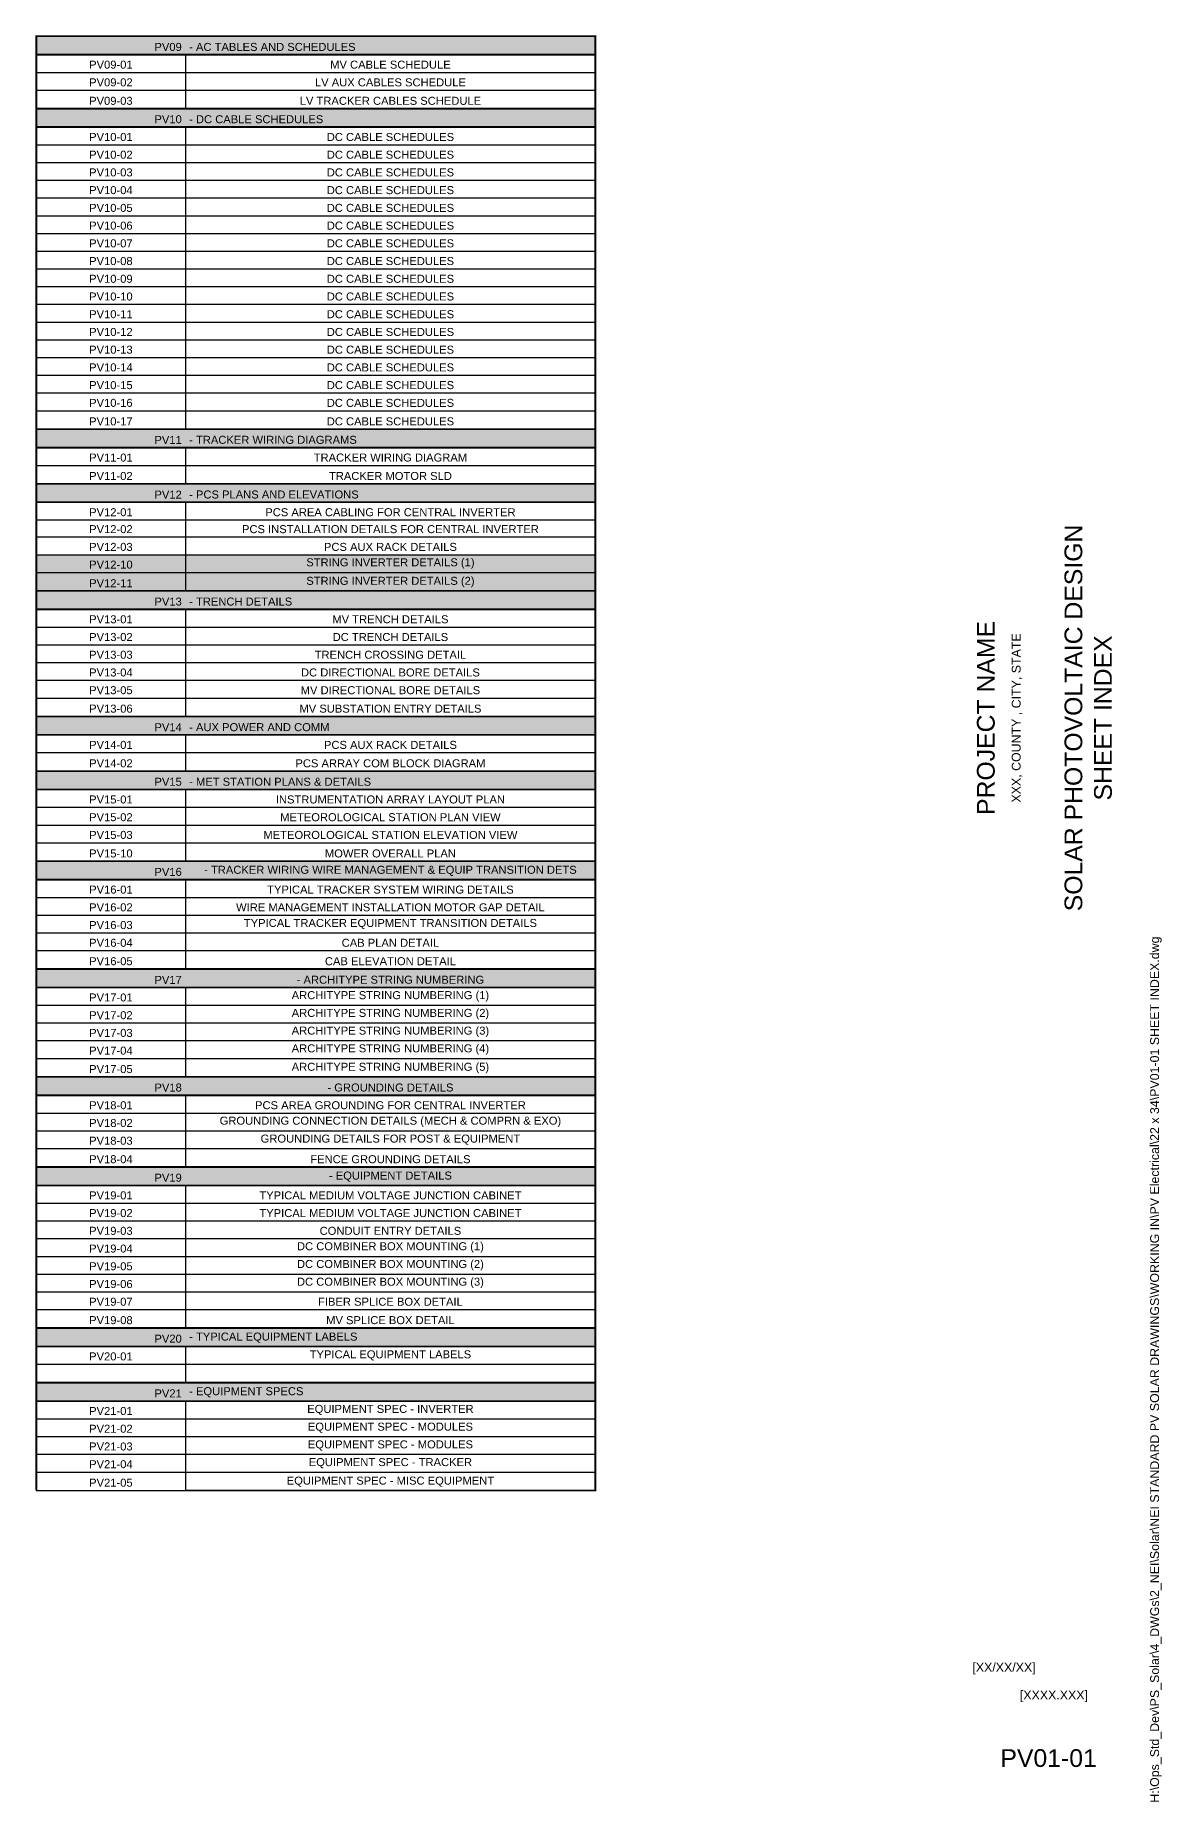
# Paper-space layout 'SHEET INDEX' of a CAD drawing. Header units: feet. Extents: x 5.1 to 33.4, y 0 to 20.
# Drawn here: x 20.64 to 33.35, y 0.01 to 19.94 of the extents above; entities that cross this region are included whole.
import ezdxf
from ezdxf.enums import TextEntityAlignment as Align

# ---------------------------------------------------------------- set-up
doc = ezdxf.new("R2010")
doc.units = ezdxf.units.FT
doc.header["$MEASUREMENT"] = 0
doc.layers.add('G-ANNO-TTBL', color=1, linetype='Continuous')
doc.layers.add('G-NPLT', color=67, linetype='Continuous', plot=False)
doc.styles.add('NEI-A', font='arial.ttf')

# ---------------------------------------------------------------- blocks, each defined once
blk = doc.blocks.new('*A4')
at = {"color": 7, "linetype": 'Continuous', "ltscale": 0.083333, "const_width": 0.0208}
for points in [[(1.683, -16.408), (6.308, -16.408), (6.308, 0), (0, 0), (0, -16.408)], [(0, -0.208), (6.308, -0.208)], [(0, -0.817), (6.308, -0.817)], [(0, -1.025), (6.308, -1.025)], [(0, -4.433), (6.308, -4.433)], [(0, -4.642), (6.308, -4.642)], [(0, -5.05), (6.308, -5.05)], [(0, -5.258), (6.308, -5.258)], [(0, -6.258), (6.308, -6.258)], [(0, -6.467), (6.308, -6.467)], [(0, -7.675), (6.308, -7.675)], [(0, -7.883), (6.308, -7.883)], [(0, -8.292), (6.308, -8.292)], [(0, -8.5), (6.308, -8.5)], [(0, -9.308), (6.308, -9.308)], [(0, -9.517), (6.308, -9.517)], [(0, -10.525), (6.308, -10.525)], [(0, -10.733), (6.308, -10.733)], [(0, -11.742), (6.308, -11.742)], [(0, -11.95), (6.308, -11.95)], [(0, -12.758), (6.308, -12.758)], [(0, -12.967), (6.308, -12.967)], [(0, -14.575), (6.308, -14.575)], [(0, -14.783), (6.308, -14.783)], [(0, -15.192), (6.308, -15.192)], [(0, -15.4), (6.308, -15.4)]]:
    blk.add_lwpolyline(points, dxfattribs=at)
at = {"color": 7, "linetype": 'Continuous', "ltscale": 0.083333}
for points in [[(1.683, -0.208), (1.683, -0.817)], [(0, -0.408), (6.308, -0.408)], [(0, -0.608), (6.308, -0.608)], [(1.683, -1.025), (1.683, -4.433)], [(0, -1.225), (6.308, -1.225)], [(0, -1.425), (6.308, -1.425)], [(0, -1.625), (6.308, -1.625)], [(0, -1.825), (6.308, -1.825)], [(0, -2.025), (6.308, -2.025)], [(0, -2.225), (6.308, -2.225)], [(0, -2.425), (6.308, -2.425)], [(0, -2.625), (6.308, -2.625)], [(0, -2.825), (6.308, -2.825)], [(0, -3.025), (6.308, -3.025)], [(0, -3.225), (6.308, -3.225)], [(0, -3.425), (6.308, -3.425)], [(0, -3.625), (6.308, -3.625)], [(0, -3.825), (6.308, -3.825)], [(0, -4.025), (6.308, -4.025)], [(0, -4.225), (6.308, -4.225)], [(1.683, -4.642), (1.683, -5.05)], [(0, -4.842), (6.308, -4.842)], [(1.683, -5.258), (1.683, -6.258)], [(0, -5.458), (6.308, -5.458)], [(0, -5.65), (6.308, -5.65)], [(0, -5.85), (6.308, -5.85)], [(0, -6.05), (6.308, -6.05)], [(1.683, -6.467), (1.683, -7.675)], [(0, -6.667), (6.308, -6.667)], [(0, -6.867), (6.308, -6.867)], [(0, -7.067), (6.308, -7.067)], [(0, -7.267), (6.308, -7.267)], [(0, -7.467), (6.308, -7.467)], [(1.683, -7.883), (1.683, -8.292)], [(0, -8.083), (6.308, -8.083)], [(1.683, -8.5), (1.683, -9.308)], [(0, -8.7), (6.308, -8.7)], [(0, -8.9), (6.308, -8.9)], [(0, -9.1), (6.308, -9.1)], [(1.683, -9.517), (1.683, -10.525)], [(0, -9.717), (6.308, -9.717)], [(0, -9.917), (6.308, -9.917)], [(0, -10.117), (6.308, -10.117)], [(0, -10.317), (6.308, -10.317)], [(1.683, -10.733), (1.683, -11.742)], [(0, -10.933), (6.308, -10.933)], [(0, -11.133), (6.308, -11.133)], [(0, -11.333), (6.308, -11.333)], [(0, -11.533), (6.308, -11.533)], [(1.683, -11.95), (1.683, -12.758)], [(0, -12.15), (6.308, -12.15)], [(0, -12.35), (6.308, -12.35)], [(0, -12.55), (6.308, -12.55)], [(1.683, -12.967), (1.683, -14.575)], [(0, -13.167), (6.308, -13.167)], [(0, -13.367), (6.308, -13.367)], [(0, -13.567), (6.308, -13.567)], [(0, -13.767), (6.308, -13.767)], [(0, -13.967), (6.308, -13.967)], [(0, -14.167), (6.308, -14.167)], [(0, -14.367), (6.308, -14.367)], [(1.683, -14.783), (1.683, -15.192)], [(0, -14.983), (6.308, -14.983)], [(1.683, -15.4), (1.683, -16.408)], [(0, -15.6), (6.308, -15.6)], [(0, -15.8), (6.308, -15.8)], [(0, -16), (6.308, -16)], [(0, -16.2), (6.308, -16.2)], [(0, -16.408), (1.683, -16.408)]]:
    blk.add_lwpolyline(points, dxfattribs=at)
at = {"color": 9, "true_color": 0xbfbfbf}
for points in [[(0, 0), (1.683, 0), (0, -0.208), (1.683, -0.208)], [(1.683, 0), (6.308, 0), (1.683, -0.208), (6.308, -0.208)], [(0, -0.817), (1.683, -0.817), (0, -1.025), (1.683, -1.025)], [(1.683, -0.817), (6.308, -0.817), (1.683, -1.025), (6.308, -1.025)], [(0, -4.433), (1.683, -4.433), (0, -4.642), (1.683, -4.642)], [(1.683, -4.433), (6.308, -4.433), (1.683, -4.642), (6.308, -4.642)], [(0, -5.05), (1.683, -5.05), (0, -5.258), (1.683, -5.258)], [(1.683, -5.05), (6.308, -5.05), (1.683, -5.258), (6.308, -5.258)], [(0, -6.258), (1.683, -6.258), (0, -6.467), (1.683, -6.467)], [(1.683, -6.258), (6.308, -6.258), (1.683, -6.467), (6.308, -6.467)], [(0, -7.675), (1.683, -7.675), (0, -7.883), (1.683, -7.883)], [(1.683, -7.675), (6.308, -7.675), (1.683, -7.883), (6.308, -7.883)], [(0, -8.292), (1.683, -8.292), (0, -8.5), (1.683, -8.5)], [(1.683, -8.292), (6.308, -8.292), (1.683, -8.5), (6.308, -8.5)], [(0, -9.308), (1.683, -9.308), (0, -9.517), (1.683, -9.517)], [(1.683, -9.308), (6.308, -9.308), (1.683, -9.517), (6.308, -9.517)], [(0, -10.525), (1.683, -10.525), (0, -10.733), (1.683, -10.733)], [(1.683, -10.525), (6.308, -10.525), (1.683, -10.733), (6.308, -10.733)], [(0, -11.742), (1.683, -11.742), (0, -11.95), (1.683, -11.95)], [(1.683, -11.742), (6.308, -11.742), (1.683, -11.95), (6.308, -11.95)], [(0, -12.758), (1.683, -12.758), (0, -12.967), (1.683, -12.967)], [(1.683, -12.758), (6.308, -12.758), (1.683, -12.967), (6.308, -12.967)], [(0, -14.575), (1.683, -14.575), (0, -14.783), (1.683, -14.783)], [(1.683, -14.575), (6.308, -14.575), (1.683, -14.783), (6.308, -14.783)], [(0, -15.192), (1.683, -15.192), (0, -15.4), (1.683, -15.4)], [(1.683, -15.192), (6.308, -15.192), (1.683, -15.4), (6.308, -15.4)]]:
    blk.add_solid(points, dxfattribs=at)
at = {"color": 2, "true_color": 0xffff00}
for points in [[(0, -5.85), (1.683, -5.85), (0, -6.05), (1.683, -6.05)], [(1.683, -5.85), (6.308, -5.85), (1.683, -6.05), (6.308, -6.05)], [(0, -6.05), (1.683, -6.05), (0, -6.258), (1.683, -6.258)], [(1.683, -6.05), (6.308, -6.05), (1.683, -6.258), (6.308, -6.258)]]:
    blk.add_solid(points, dxfattribs=at)
at = {"color": 7, "char_height": 0.09028, "style": 'NEI-A'}
for s, insert, attachment_point in [('\\fArial|b0|i0|c0|p34; PV09', (1.642, -0.167), 9), ('\\fArial|b0|i0|c0|p34;- AC TABLES AND SCHEDULES', (1.725, -0.167), 7), ('\\fArial|b0|i0|c0|p34;PV09-01', (0.842, -0.367), 8), ('\\fArial|b0|i0|c0|p34;MV CABLE SCHEDULE', (3.996, -0.367), 8), ('\\fArial|b0|i0|c0|p34;PV09-02', (0.842, -0.567), 8), ('\\fArial|b0|i0|c0|p34;LV AUX CABLES SCHEDULE', (3.996, -0.567), 8), ('\\fArial|b0|i0|c0|p34;PV09-03', (0.842, -0.775), 8), ('\\fArial|b0|i0|c0|p34;LV TRACKER CABLES SCHEDULE', (3.996, -0.775), 8), ('\\fArial|b0|i0|c0|p34; PV10', (1.642, -0.983), 9), ('\\fArial|b0|i0|c0|p34;- DC CABLE SCHEDULES', (1.725, -0.983), 7), ('\\fArial|b0|i0|c0|p34;PV10-01', (0.842, -1.183), 8), ('\\fArial|b0|i0|c0|p34;DC CABLE SCHEDULES', (3.996, -1.183), 8), ('\\fArial|b0|i0|c0|p34;PV10-02', (0.842, -1.383), 8), ('\\fArial|b0|i0|c0|p34;DC CABLE SCHEDULES', (3.996, -1.383), 8), ('\\fArial|b0|i0|c0|p34;PV10-03', (0.842, -1.583), 8), ('\\fArial|b0|i0|c0|p34;DC CABLE SCHEDULES', (3.996, -1.583), 8), ('\\fArial|b0|i0|c0|p34;PV10-04', (0.842, -1.783), 8), ('\\fArial|b0|i0|c0|p34;DC CABLE SCHEDULES', (3.996, -1.783), 8), ('\\fArial|b0|i0|c0|p34;PV10-05', (0.842, -1.983), 8), ('\\fArial|b0|i0|c0|p34;DC CABLE SCHEDULES', (3.996, -1.983), 8), ('\\fArial|b0|i0|c0|p34;PV10-06', (0.842, -2.183), 8), ('\\fArial|b0|i0|c0|p34;DC CABLE SCHEDULES', (3.996, -2.183), 8), ('\\fArial|b0|i0|c0|p34;PV10-07', (0.842, -2.383), 8), ('\\fArial|b0|i0|c0|p34;DC CABLE SCHEDULES', (3.996, -2.383), 8), ('\\fArial|b0|i0|c0|p34;PV10-08', (0.842, -2.583), 8), ('\\fArial|b0|i0|c0|p34;DC CABLE SCHEDULES', (3.996, -2.583), 8), ('\\fArial|b0|i0|c0|p34;PV10-09', (0.842, -2.783), 8), ('\\fArial|b0|i0|c0|p34;DC CABLE SCHEDULES', (3.996, -2.783), 8), ('\\fArial|b0|i0|c0|p34;PV10-10', (0.842, -2.983), 8), ('\\fArial|b0|i0|c0|p34;DC CABLE SCHEDULES', (3.996, -2.983), 8), ('\\fArial|b0|i0|c0|p34;PV10-11', (0.842, -3.183), 8), ('\\fArial|b0|i0|c0|p34;DC CABLE SCHEDULES', (3.996, -3.183), 8), ('\\fArial|b0|i0|c0|p34;PV10-12', (0.842, -3.383), 8), ('\\fArial|b0|i0|c0|p34;DC CABLE SCHEDULES', (3.996, -3.383), 8), ('\\fArial|b0|i0|c0|p34;PV10-13', (0.842, -3.583), 8), ('\\fArial|b0|i0|c0|p34;DC CABLE SCHEDULES', (3.996, -3.583), 8), ('\\fArial|b0|i0|c0|p34;PV10-14', (0.842, -3.783), 8), ('\\fArial|b0|i0|c0|p34;DC CABLE SCHEDULES', (3.996, -3.783), 8), ('\\fArial|b0|i0|c0|p34;PV10-15', (0.842, -3.983), 8), ('\\fArial|b0|i0|c0|p34;DC CABLE SCHEDULES', (3.996, -3.983), 8), ('\\fArial|b0|i0|c0|p34;PV10-16', (0.842, -4.183), 8), ('\\fArial|b0|i0|c0|p34;DC CABLE SCHEDULES', (3.996, -4.183), 8), ('\\fArial|b0|i0|c0|p34;PV10-17', (0.842, -4.392), 8), ('\\fArial|b0|i0|c0|p34;DC CABLE SCHEDULES', (3.996, -4.392), 8), ('\\fArial|b0|i0|c0|p34; PV11', (1.642, -4.6), 9), ('\\fArial|b0|i0|c0|p34;- TRACKER WIRING DIAGRAMS', (1.725, -4.6), 7), ('\\fArial|b0|i0|c0|p34;PV11-01', (0.842, -4.8), 8), ('\\fArial|b0|i0|c0|p34;TRACKER WIRING DIAGRAM', (3.996, -4.8), 8), ('\\fArial|b0|i0|c0|p34;PV11-02', (0.842, -5.008), 8), ('\\fArial|b0|i0|c0|p34;TRACKER MOTOR SLD', (3.996, -5.008), 8), ('\\fArial|b0|i0|c0|p34; PV12', (1.642, -5.217), 9), ('\\fArial|b0|i0|c0|p34;- PCS PLANS AND ELEVATIONS', (1.725, -5.217), 7), ('\\fArial|b0|i0|c0|p34;PV12-01', (0.842, -5.417), 8), ('\\fArial|b0|i0|c0|p34;PCS AREA CABLING FOR CENTRAL INVERTER', (3.996, -5.417), 8), ('\\fArial|b0|i0|c0|p34;PV12-02', (0.842, -5.608), 8), ('\\fArial|b0|i0|c0|p34;PCS INSTALLATION DETAILS FOR CENTRAL INVERTER', (3.996, -5.608), 8), ('\\fArial|b0|i0|c0|p34;PV12-03', (0.842, -5.808), 8), ('\\fArial|b0|i0|c0|p34;PCS AUX RACK DETAILS', (3.996, -5.808), 8), ('\\fArial|b0|i0|c0|p34;PV12-10', (0.842, -6.008), 8), ('\\fArial|b0|i0|c0|p34;STRING INVERTER DETAILS (1)', (3.996, -6.008), 8), ('\\fArial|b0|i0|c0|p34;PV12-11', (0.842, -6.217), 8), ('\\fArial|b0|i0|c0|p34;STRING INVERTER DETAILS (2)', (3.996, -6.217), 8), ('\\fArial|b0|i0|c0|p34; PV13', (1.642, -6.425), 9), ('\\fArial|b0|i0|c0|p34;- TRENCH DETAILS', (1.725, -6.425), 7), ('\\fArial|b0|i0|c0|p34;PV13-01', (0.842, -6.625), 8), ('\\fArial|b0|i0|c0|p34;MV TRENCH DETAILS', (3.996, -6.625), 8), ('\\fArial|b0|i0|c0|p34;PV13-02', (0.842, -6.825), 8), ('\\fArial|b0|i0|c0|p34;DC TRENCH DETAILS', (3.996, -6.825), 8), ('\\fArial|b0|i0|c0|p34;PV13-03', (0.842, -7.025), 8), ('\\fArial|b0|i0|c0|p34;TRENCH CROSSING DETAIL', (3.996, -7.025), 8), ('\\fArial|b0|i0|c0|p34;PV13-04', (0.842, -7.225), 8), ('\\fArial|b0|i0|c0|p34;DC DIRECTIONAL BORE DETAILS', (3.996, -7.225), 8), ('\\fArial|b0|i0|c0|p34;PV13-05', (0.842, -7.425), 8), ('\\fArial|b0|i0|c0|p34;MV DIRECTIONAL BORE DETAILS', (3.996, -7.425), 8), ('\\fArial|b0|i0|c0|p34;PV13-06', (0.842, -7.633), 8), ('\\fArial|b0|i0|c0|p34;MV SUBSTATION ENTRY DETAILS', (3.996, -7.633), 8), ('\\fArial|b0|i0|c0|p34; PV14', (1.642, -7.842), 9), ('\\fArial|b0|i0|c0|p34;- AUX POWER AND COMM', (1.725, -7.842), 7), ('\\fArial|b0|i0|c0|p34;PV14-01', (0.842, -8.042), 8), ('\\fArial|b0|i0|c0|p34;PCS AUX RACK DETAILS', (3.996, -8.042), 8), ('\\fArial|b0|i0|c0|p34;PV14-02', (0.842, -8.25), 8), ('\\fArial|b0|i0|c0|p34;PCS ARRAY COM BLOCK DIAGRAM', (3.996, -8.25), 8), ('\\fArial|b0|i0|c0|p34; PV15', (1.642, -8.458), 9), ('\\fArial|b0|i0|c0|p34;- MET STATION PLANS & DETAILS', (1.725, -8.458), 7), ('\\fArial|b0|i0|c0|p34;PV15-01', (0.842, -8.658), 8), ('\\fArial|b0|i0|c0|p34;INSTRUMENTATION ARRAY LAYOUT PLAN', (3.996, -8.658), 8), ('\\fArial|b0|i0|c0|p34;PV15-02', (0.842, -8.858), 8), ('\\fArial|b0|i0|c0|p34;METEOROLOGICAL STATION PLAN VIEW', (3.996, -8.858), 8), ('\\fArial|b0|i0|c0|p34;PV15-03', (0.842, -9.058), 8), ('\\fArial|b0|i0|c0|p34;METEOROLOGICAL STATION ELEVATION VIEW', (3.996, -9.058), 8), ('\\fArial|b0|i0|c0|p34;PV15-10', (0.842, -9.267), 8), ('\\fArial|b0|i0|c0|p34;- TRACKER WIRING WIRE MANAGEMENT & EQUIP TRANSITION DETS', (3.996, -9.475), 8), ('\\fArial|b0|i0|c0|p34;MOWER OVERALL PLAN', (3.996, -9.267), 8), ('\\fArial|b0|i0|c0|p34; PV16', (1.642, -9.475), 9), ('\\fArial|b0|i0|c0|p34;PV16-01', (0.842, -9.675), 8), ('\\fArial|b0|i0|c0|p34;TYPICAL TRACKER SYSTEM WIRING DETAILS', (3.996, -9.675), 8), ('\\fArial|b0|i0|c0|p34;PV16-02', (0.842, -9.875), 8), ('\\fArial|b0|i0|c0|p34;WIRE MANAGEMENT INSTALLATION MOTOR GAP DETAIL', (3.996, -9.875), 8), ('\\fArial|b0|i0|c0|p34;TYPICAL TRACKER EQUIPMENT TRANSITION DETAILS', (3.996, -10.075), 8), ('\\fArial|b0|i0|c0|p34;PV16-03', (0.842, -10.075), 8), ('\\fArial|b0|i0|c0|p34;PV16-04', (0.842, -10.275), 8), ('\\fArial|b0|i0|c0|p34;CAB PLAN DETAIL', (3.996, -10.275), 8), ('\\fArial|b0|i0|c0|p34;PV16-05', (0.842, -10.483), 8), ('\\fArial|b0|i0|c0|p34;CAB ELEVATION DETAIL', (3.996, -10.483), 8), ('\\fArial|b0|i0|c0|p34; PV17', (1.642, -10.692), 9), ('\\fArial|b0|i0|c0|p34;- ARCHITYPE STRING NUMBERING', (3.996, -10.692), 8), ('\\fArial|b0|i0|c0|p34;PV17-01', (0.842, -10.892), 8), ('\\fArial|b0|i0|c0|p34;ARCHITYPE STRING NUMBERING (1)', (3.996, -10.892), 8), ('\\fArial|b0|i0|c0|p34;PV17-02', (0.842, -11.092), 8), ('\\fArial|b0|i0|c0|p34;ARCHITYPE STRING NUMBERING (2)', (3.996, -11.092), 8), ('\\fArial|b0|i0|c0|p34;PV17-03', (0.842, -11.292), 8), ('\\fArial|b0|i0|c0|p34;ARCHITYPE STRING NUMBERING (3)', (3.996, -11.292), 8), ('\\fArial|b0|i0|c0|p34;PV17-04', (0.842, -11.492), 8), ('\\fArial|b0|i0|c0|p34;ARCHITYPE STRING NUMBERING (4)', (3.996, -11.492), 8), ('\\fArial|b0|i0|c0|p34;PV17-05', (0.842, -11.7), 8), ('\\fArial|b0|i0|c0|p34;ARCHITYPE STRING NUMBERING (5)', (3.996, -11.7), 8), ('\\fArial|b0|i0|c0|p34; PV18', (1.642, -11.908), 9), ('\\fArial|b0|i0|c0|p34;- GROUNDING DETAILS', (3.996, -11.908), 8), ('\\fArial|b0|i0|c0|p34;PV18-01', (0.842, -12.108), 8), ('\\fArial|b0|i0|c0|p34;PCS AREA GROUNDING FOR CENTRAL INVERTER', (3.996, -12.108), 8), ('\\fArial|b0|i0|c0|p34;PV18-02', (0.842, -12.308), 8), ('\\fArial|b0|i0|c0|p34;GROUNDING CONNECTION DETAILS (MECH & COMPRN & EXO)', (3.996, -12.308), 8), ('\\fArial|b0|i0|c0|p34;PV18-03', (0.842, -12.508), 8), ('\\fArial|b0|i0|c0|p34;GROUNDING DETAILS FOR POST & EQUIPMENT', (3.996, -12.508), 8), ('\\fArial|b0|i0|c0|p34;PV18-04', (0.842, -12.717), 8), ('\\fArial|b0|i0|c0|p34;FENCE GROUNDING DETAILS', (3.996, -12.717), 8), ('\\fArial|b0|i0|c0|p34; PV19', (1.642, -12.925), 9), ('\\fArial|b0|i0|c0|p34;- EQUIPMENT DETAILS', (3.996, -12.925), 8), ('\\fArial|b0|i0|c0|p34;PV19-01', (0.842, -13.125), 8), ('\\fArial|b0|i0|c0|p34;TYPICAL MEDIUM VOLTAGE JUNCTION CABINET', (3.996, -13.125), 8), ('\\fArial|b0|i0|c0|p34;PV19-02', (0.842, -13.325), 8), ('\\fArial|b0|i0|c0|p34;TYPICAL MEDIUM VOLTAGE JUNCTION CABINET', (3.996, -13.325), 8), ('\\fArial|b0|i0|c0|p34;PV19-03', (0.842, -13.525), 8), ('\\fArial|b0|i0|c0|p34;CONDUIT ENTRY DETAILS', (3.996, -13.525), 8), ('\\fArial|b0|i0|c0|p34;PV19-04', (0.842, -13.725), 8), ('\\fArial|b0|i0|c0|p34;DC COMBINER BOX MOUNTING (1)', (3.996, -13.725), 8), ('\\fArial|b0|i0|c0|p34;PV19-05', (0.842, -13.925), 8), ('\\fArial|b0|i0|c0|p34;DC COMBINER BOX MOUNTING (2)', (3.996, -13.925), 8), ('\\fArial|b0|i0|c0|p34;PV19-06', (0.842, -14.125), 8), ('\\fArial|b0|i0|c0|p34;DC COMBINER BOX MOUNTING (3)', (3.996, -14.125), 8), ('\\fArial|b0|i0|c0|p34;PV19-07', (0.842, -14.325), 8), ('\\fArial|b0|i0|c0|p34;FIBER SPLICE BOX DETAIL', (3.996, -14.325), 8), ('\\fArial|b0|i0|c0|p34;PV19-08', (0.842, -14.533), 8), ('\\fArial|b0|i0|c0|p34;MV SPLICE BOX DETAIL', (3.996, -14.533), 8), ('\\fArial|b0|i0|c0|p34; PV20', (1.642, -14.742), 9), ('\\fArial|b0|i0|c0|p34;- TYPICAL EQUIPMENT LABELS', (1.725, -14.742), 7), ('\\fArial|b0|i0|c0|p34;PV20-01', (0.842, -14.942), 8), ('\\fArial|b0|i0|c0|p34;TYPICAL EQUIPMENT LABELS', (3.996, -14.942), 8), ('\\fArial|b0|i0|c0|p34; PV21', (1.642, -15.358), 9), ('\\fArial|b0|i0|c0|p34;- EQUIPMENT SPECS', (1.725, -15.358), 7), ('\\fArial|b0|i0|c0|p34;PV21-01', (0.842, -15.558), 8), ('\\fArial|b0|i0|c0|p34;EQUIPMENT SPEC - INVERTER', (3.996, -15.558), 8), ('\\fArial|b0|i0|c0|p34;PV21-02', (0.842, -15.758), 8), ('\\fArial|b0|i0|c0|p34;EQUIPMENT SPEC - MODULES', (3.996, -15.758), 8), ('\\fArial|b0|i0|c0|p34;PV21-03', (0.842, -15.958), 8), ('\\fArial|b0|i0|c0|p34;EQUIPMENT SPEC - MODULES', (3.996, -15.958), 8), ('\\fArial|b0|i0|c0|p34;PV21-04', (0.842, -16.158), 8), ('\\fArial|b0|i0|c0|p34;EQUIPMENT SPEC - TRACKER', (3.996, -16.158), 8), ('\\fArial|b0|i0|c0|p34;PV21-05', (0.842, -16.367), 8), ('\\fArial|b0|i0|c0|p34;EQUIPMENT SPEC - MISC EQUIPMENT', (3.996, -16.367), 8)]:
    blk.add_mtext(s, dxfattribs=dict(at, insert=insert, attachment_point=attachment_point))

psp = doc.layouts.new('SHEET INDEX')

# ---------------------------------------------------------------- block references
psp.add_blockref('*A4', (20.654, 19.931))

# ---------------------------------------------------------------- texts
at = {"layer": 'G-ANNO-TTBL', "style": 'NEI-A'}
psp.add_text('XXX, COUNTY , CITY, STATE', height=0.1, rotation=90, dxfattribs=at).set_placement((31.719, 12.239), align=Align.MIDDLE)
at = {"layer": 'G-ANNO-TTBL', "char_height": 0.2, "attachment_point": 5, "rotation": 90, "style": 'NEI-A'}
for s, insert in [('SOLAR PHOTOVOLTAIC DESIGN\\PSHEET INDEX', (32.524, 12.239)), ('PROJECT NAME', (31.369, 12.239))]:
    psp.add_mtext_dynamic_manual_height_columns(s, width=7.8846, gutter_width=0.5, heights=[0], dxfattribs=dict(at, insert=insert))
at = {"layer": 'G-ANNO-TTBL', "style": 'NEI-A'}
for s, width, insert, char_height, attachment_point in [('[XX/XX/XX]', 0.85482, (31.216, 1.513), 0.1, 4), ('[XXXX.XXX]', 0.85482, (32.136, 1.2), 0.1, 5), ('PV01-01', 1.7218, (32.076, 0.502), 0.2, 5)]:
    psp.add_mtext_dynamic_manual_height_columns(s, width=width, gutter_width=0.5, heights=[0], dxfattribs=dict(at, insert=insert, char_height=char_height, attachment_point=attachment_point))
at = {"layer": 'G-NPLT', "insert": (33.222, 0), "char_height": 0.1, "width": 13.97168, "attachment_point": 1, "rotation": 90, "style": 'NEI-A'}
psp.add_mtext('H:\\\\Ops_Std_Dev\\\\PS_Solar\\\\4_DWGs\\\\2_NEI\\\\Solar\\\\NEI STANDARD PV SOLAR DRAWINGS\\\\WORKING IN\\\\PV Electrical\\\\22 x 34\\\\PV01-01 SHEET INDEX.dwg', dxfattribs=at)

doc.saveas('drawing.dxf')
